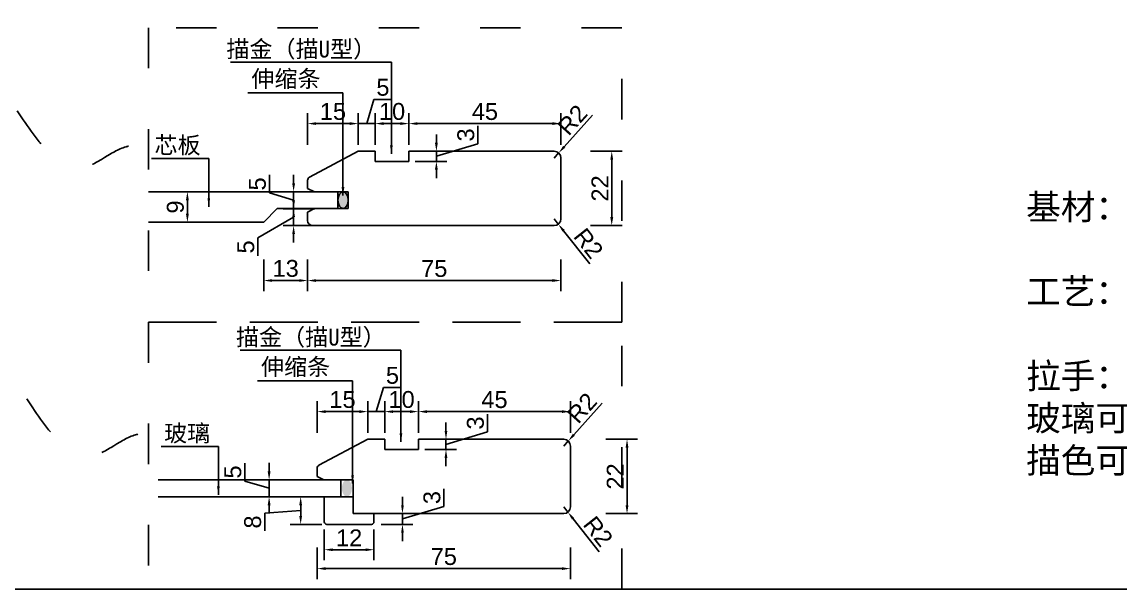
# Model space of a CAD drawing. Header units: inches. Extents: x 49347 to 63816, y 8487 to 15335.
# Drawn here: x 61491 to 62791, y 12227 to 12898 of the extents above; entities that cross this region are included whole.
import ezdxf

# ---------------------------------------------------------------- set-up
doc = ezdxf.new("R2010")
doc.units = ezdxf.units.IN
doc.header["$LTSCALE"] = 4
doc.linetypes.add('100', pattern=[30, 12, -18])
doc.layers.add('粗实线', color=7, linetype='Continuous')
doc.layers.add('细实线', color=251, linetype='Continuous')
doc.styles.get("Standard").update_dxf_attribs({"font": 'arial.ttf'})
doc.styles.add('ZB_宋体', font='SimSun.ttf')
doc.dimstyles.new('ZB16-1.0+4倍大样', dxfattribs={"dimscale": 10, "dimtxt": 2, "dimasz": 1, "dimexe": 1.25, "dimexo": 0.625, "dimgap": 0.4, "dimtad": 1, "dimdec": 1, "dimlfac": 0.25, "dimtxsty": 'Standard', "dimcen": 2.5, "dimclrd": 144, "dimclre": 144, "dimclrt": 4, "dimadec": 0, "dimazin": 0, "dimtfac": 1, "dimtdec": 1, "dimtmove": 1, "dimatfit": 3, "dimfxlon": 1, "dimarcsym": 0})
doc.dimstyles.new('客来福标注小', dxfattribs={"dimscale": 20, "dimtxt": 2, "dimasz": 0.5, "dimexe": 0.5, "dimexo": 0, "dimgap": 0.05, "dimtad": 1, "dimdec": 0, "dimzin": 0, "dimdsep": 46, "dimtxsty": 'Standard', "dimcen": 0, "dimclrd": 256, "dimclre": 256, "dimclrt": 256, "dimadec": 0, "dimazin": 0, "dimtfac": 1, "dimtdec": 0, "dimtofl": 0, "dimtmove": 1, "dimatfit": 3, "dimfxl": 2.2, "dimfxlon": 1, "dimtolj": 1, "dimtzin": 0, "dimarcsym": 0})

# ---------------------------------------------------------------- blocks, each defined once
blk = doc.blocks.new('*D236')
at = {"color": 144, "lineweight": -2, "transparency": 16777216}
for p, q in [((61711.5, 12696.8), (61674, 12696.8)), ((61686.5, 12670.8), (61686.5, 12686.8)), ((61711.5, 12660.8), (61674, 12660.8))]:
    blk.add_line(p, q, dxfattribs=at)
at = {"color": 144, "transparency": 16777216}
for points in [[(61684.8, 12686.8), (61688.2, 12686.8), (61686.5, 12696.8)], [(61684.8, 12670.8), (61688.2, 12670.8), (61686.5, 12660.8)]]:
    blk.add_solid(points, dxfattribs=at)
at = {"layer": 'Defpoints', "color": 0, "transparency": 16777216}
for p in [(61686.5, 12696.8), (61759.9, 12696.8), (61759.9, 12660.8)]:
    blk.add_point(p, dxfattribs=at)
at = {"color": 4, "transparency": 16777216, "insert": (61672.3, 12678.8), "char_height": 20, "attachment_point": 5, "rotation": 90}
blk.add_mtext('9', dxfattribs=at)
blk = doc.blocks.new('*D237')
at = {"color": 144, "lineweight": -2, "transparency": 16777216}
for p, q in [((61828.9, 12616.7), (61828.9, 12579.2)), ((62128.9, 12616.7), (62128.9, 12579.2)), ((61838.9, 12591.7), (62118.9, 12591.7))]:
    blk.add_line(p, q, dxfattribs=at)
at = {"color": 144, "transparency": 16777216}
for points in [[(61838.9, 12593.4), (61838.9, 12590.1), (61828.9, 12591.7)], [(62118.9, 12593.4), (62118.9, 12590.1), (62128.9, 12591.7)]]:
    blk.add_solid(points, dxfattribs=at)
at = {"layer": 'Defpoints', "color": 0, "transparency": 16777216}
for p in [(61828.9, 12710.4), (62128.9, 12710.4), (62128.9, 12591.7)]:
    blk.add_point(p, dxfattribs=at)
at = {"color": 4, "transparency": 16777216, "insert": (61978.9, 12605.9), "char_height": 20, "attachment_point": 5}
blk.add_mtext('75', dxfattribs=at)
blk = doc.blocks.new('*D238')
at = {"color": 144, "lineweight": -2, "transparency": 16777216}
for p, q in [((62164.1, 12744.8), (62201.6, 12744.8)), ((62189.1, 12666.8), (62189.1, 12734.8)), ((62164.1, 12656.8), (62201.6, 12656.8))]:
    blk.add_line(p, q, dxfattribs=at)
at = {"color": 144, "transparency": 16777216}
for points in [[(62187.4, 12734.8), (62190.8, 12734.8), (62189.1, 12744.8)], [(62187.4, 12666.8), (62190.8, 12666.8), (62189.1, 12656.8)]]:
    blk.add_solid(points, dxfattribs=at)
at = {"layer": 'Defpoints', "color": 0, "transparency": 16777216}
for p in [(62068.1, 12744.8), (62189.1, 12744.8), (62068.1, 12656.8)]:
    blk.add_point(p, dxfattribs=at)
at = {"color": 4, "transparency": 16777216, "insert": (62175.1, 12700.8), "char_height": 20, "attachment_point": 5, "rotation": 90}
blk.add_mtext('22', dxfattribs=at)
blk = doc.blocks.new('*D239')
at = {"color": 144, "lineweight": -2, "transparency": 16777216}
for p, q in [((61776.9, 12616.7), (61776.9, 12579.2)), ((61828.9, 12616.7), (61828.9, 12579.2)), ((61786.9, 12591.7), (61818.9, 12591.7))]:
    blk.add_line(p, q, dxfattribs=at)
at = {"color": 144, "transparency": 16777216}
for points in [[(61786.9, 12593.4), (61786.9, 12590.1), (61776.9, 12591.7)], [(61818.9, 12593.4), (61818.9, 12590.1), (61828.9, 12591.7)]]:
    blk.add_solid(points, dxfattribs=at)
at = {"layer": 'Defpoints', "color": 0, "transparency": 16777216}
for p in [(61828.9, 12667.8), (61776.9, 12660.8), (61828.9, 12591.7)]:
    blk.add_point(p, dxfattribs=at)
at = {"color": 4, "transparency": 16777216, "insert": (61802.9, 12606), "char_height": 20, "attachment_point": 5}
blk.add_mtext('13', dxfattribs=at)
blk = doc.blocks.new('*D240')
at = {"color": 144, "lineweight": -2, "transparency": 16777216}
for p, q in [((61828.9, 12752.5), (61828.9, 12790)), ((61888.9, 12752.5), (61888.9, 12790)), ((61838.9, 12777.5), (61878.9, 12777.5))]:
    blk.add_line(p, q, dxfattribs=at)
at = {"color": 144, "transparency": 16777216}
for points in [[(61838.9, 12779.2), (61838.9, 12775.9), (61828.9, 12777.5)], [(61878.9, 12779.2), (61878.9, 12775.9), (61888.9, 12777.5)]]:
    blk.add_solid(points, dxfattribs=at)
at = {"layer": 'Defpoints', "color": 0, "transparency": 16777216}
for p in [(61888.9, 12777.5), (61888.9, 12726.1), (61828.9, 12686.9)]:
    blk.add_point(p, dxfattribs=at)
at = {"color": 4, "transparency": 16777216, "insert": (61858.9, 12791.8), "char_height": 20, "attachment_point": 5}
blk.add_mtext('15', dxfattribs=at)
blk = doc.blocks.new('*D241')
at = {"color": 144, "lineweight": -2, "transparency": 16777216}
for p, q in [((61908.9, 12752.5), (61908.9, 12790)), ((61948.9, 12752.5), (61948.9, 12790)), ((61918.9, 12777.5), (61938.9, 12777.5))]:
    blk.add_line(p, q, dxfattribs=at)
at = {"color": 144, "transparency": 16777216}
for points in [[(61918.9, 12779.2), (61918.9, 12775.9), (61908.9, 12777.5)], [(61938.9, 12779.2), (61938.9, 12775.9), (61948.9, 12777.5)]]:
    blk.add_solid(points, dxfattribs=at)
at = {"layer": 'Defpoints', "color": 0, "transparency": 16777216}
for p in [(61948.9, 12777.5), (61908.9, 12744.8), (61948.9, 12744.8)]:
    blk.add_point(p, dxfattribs=at)
at = {"color": 4, "transparency": 16777216, "insert": (61928.9, 12791.8), "char_height": 20, "attachment_point": 5}
blk.add_mtext('10', dxfattribs=at)
blk = doc.blocks.new('*D242')
at = {"color": 144, "lineweight": -2, "transparency": 16777216}
for p, q in [((61948.9, 12752.5), (61948.9, 12790)), ((62128.9, 12752.5), (62128.9, 12790)), ((61958.9, 12777.5), (62118.9, 12777.5))]:
    blk.add_line(p, q, dxfattribs=at)
at = {"color": 144, "transparency": 16777216}
for points in [[(61958.9, 12779.2), (61958.9, 12775.9), (61948.9, 12777.5)], [(62118.9, 12779.2), (62118.9, 12775.9), (62128.9, 12777.5)]]:
    blk.add_solid(points, dxfattribs=at)
at = {"layer": 'Defpoints', "color": 0, "transparency": 16777216}
for p in [(62128.9, 12777.5), (61948.9, 12738.8), (62128.9, 12710.4)]:
    blk.add_point(p, dxfattribs=at)
at = {"color": 4, "transparency": 16777216, "insert": (62038.9, 12791.7), "char_height": 20, "attachment_point": 5}
blk.add_mtext('45', dxfattribs=at)
blk = doc.blocks.new('*D243')
at = {"color": 144, "lineweight": -2, "transparency": 16777216}
for p, q in [((61898.9, 12777.5), (61907.5, 12806.2)), ((61907.5, 12806.2), (61928.7, 12806.2)), ((61888.9, 12752.5), (61888.9, 12790)), ((61908.9, 12752.5), (61908.9, 12790)), ((61878.9, 12777.5), (61868.9, 12777.5)), ((61908.9, 12777.5), (61888.9, 12777.5)), ((61908.9, 12777.5), (61888.9, 12777.5)), ((61918.9, 12777.5), (61928.9, 12777.5))]:
    blk.add_line(p, q, dxfattribs=at)
at = {"color": 144, "transparency": 16777216}
for points in [[(61878.9, 12779.2), (61878.9, 12775.9), (61888.9, 12777.5)], [(61918.9, 12779.2), (61918.9, 12775.9), (61908.9, 12777.5)]]:
    blk.add_solid(points, dxfattribs=at)
at = {"layer": 'Defpoints', "color": 0, "transparency": 16777216}
for p in [(61888.9, 12777.5), (61888.9, 12744.8), (61908.9, 12744.8)]:
    blk.add_point(p, dxfattribs=at)
at = {"color": 4, "transparency": 16777216, "insert": (61918.1, 12820.4), "char_height": 20, "attachment_point": 5}
blk.add_mtext('5', dxfattribs=at)
blk = doc.blocks.new('*D244')
at = {"color": 144, "lineweight": -2, "transparency": 16777216}
for p, q in [((62030.6, 12753.6), (62030.6, 12774.7)), ((61981.4, 12754.8), (61981.4, 12764.8)), ((61981.4, 12738.8), (62030.6, 12753.6)), ((61956.4, 12744.8), (61993.9, 12744.8)), ((61956.4, 12732.8), (61993.9, 12732.8)), ((61981.4, 12744.8), (61981.4, 12732.8)), ((61981.4, 12744.8), (61981.4, 12732.8)), ((61981.4, 12722.8), (61981.4, 12712.8))]:
    blk.add_line(p, q, dxfattribs=at)
at = {"color": 144, "transparency": 16777216}
for points in [[(61979.7, 12754.8), (61983.1, 12754.8), (61981.4, 12744.8)], [(61979.7, 12722.8), (61983.1, 12722.8), (61981.4, 12732.8)]]:
    blk.add_solid(points, dxfattribs=at)
at = {"layer": 'Defpoints', "color": 0, "transparency": 16777216}
for p in [(61948.9, 12744.8), (61948.9, 12732.8), (61981.4, 12732.8)]:
    blk.add_point(p, dxfattribs=at)
at = {"color": 4, "transparency": 16777216, "insert": (62016.3, 12764.1), "char_height": 20, "attachment_point": 5, "rotation": 90}
blk.add_mtext('3', dxfattribs=at)
blk = doc.blocks.new('*D245')
at = {"color": 144, "lineweight": -2, "transparency": 16777216}
for p, q in [((61783.7, 12695.4), (61783.7, 12716.7)), ((61812.3, 12706.8), (61812.3, 12716.8)), ((61812.3, 12686.8), (61783.7, 12695.4)), ((61837.3, 12696.8), (61799.8, 12696.8)), ((61812.3, 12676.8), (61812.3, 12696.8)), ((61812.3, 12676.8), (61812.3, 12696.8)), ((61837.3, 12676.8), (61799.8, 12676.8)), ((61812.3, 12666.8), (61812.3, 12656.8))]:
    blk.add_line(p, q, dxfattribs=at)
at = {"color": 144, "transparency": 16777216}
for points in [[(61810.7, 12706.8), (61814, 12706.8), (61812.3, 12696.8)], [(61810.7, 12666.8), (61814, 12666.8), (61812.3, 12676.8)]]:
    blk.add_solid(points, dxfattribs=at)
at = {"layer": 'Defpoints', "color": 0, "transparency": 16777216}
for p in [(61812.3, 12696.8), (61848.7, 12696.8), (61848.7, 12676.8)]:
    blk.add_point(p, dxfattribs=at)
at = {"color": 4, "transparency": 16777216, "insert": (61769.5, 12706.1), "char_height": 20, "attachment_point": 5, "rotation": 90}
blk.add_mtext('5', dxfattribs=at)
blk = doc.blocks.new('*D246')
at = {"color": 144, "lineweight": -2, "transparency": 16777216}
for p, q in [((61812.3, 12686.8), (61812.3, 12696.8)), ((61837.3, 12676.8), (61799.8, 12676.8)), ((61812.3, 12676.8), (61812.3, 12656.8)), ((61812.3, 12676.8), (61812.3, 12656.8)), ((61812.3, 12666.8), (61769.8, 12642.2)), ((61837.3, 12656.8), (61799.8, 12656.8)), ((61769.8, 12642.2), (61769.8, 12620.9)), ((61812.3, 12646.8), (61812.3, 12636.8))]:
    blk.add_line(p, q, dxfattribs=at)
at = {"color": 144, "transparency": 16777216}
for points in [[(61810.7, 12686.8), (61814, 12686.8), (61812.3, 12676.8)], [(61810.7, 12646.8), (61814, 12646.8), (61812.3, 12656.8)]]:
    blk.add_solid(points, dxfattribs=at)
at = {"layer": 'Defpoints', "color": 0, "transparency": 16777216}
for p in [(61848.7, 12676.8), (61812.3, 12656.8), (61848.7, 12656.8)]:
    blk.add_point(p, dxfattribs=at)
at = {"color": 4, "transparency": 16777216, "insert": (61755.7, 12631.5), "char_height": 20, "attachment_point": 5, "rotation": 90}
blk.add_mtext('5', dxfattribs=at)
blk = doc.blocks.new('*D247')
at = {"color": 144, "lineweight": -2, "transparency": 16777216}
for p, q in [((62166.4, 12787.4), (62132.9, 12750.2)), ((62120.9, 12736.8), (62126.2, 12742.8))]:
    blk.add_line(p, q, dxfattribs=at)
at = {"color": 144, "transparency": 16777216}
blk.add_solid([(62131.7, 12751.3), (62134.1, 12749.1), (62126.2, 12742.8)], dxfattribs=at)
at = {"layer": 'Defpoints', "color": 0, "transparency": 16777216}
for p in [(62120.9, 12736.8), (62126.2, 12742.8)]:
    blk.add_point(p, dxfattribs=at)
at = {"color": 4, "transparency": 16777216, "insert": (62142.5, 12781.9), "char_height": 20, "attachment_point": 5, "rotation": 48.0417}
blk.add_mtext('R2', dxfattribs=at)
blk = doc.blocks.new('*D248')
at = {"color": 144, "lineweight": -2, "transparency": 16777216}
for p, q in [((62120.9, 12664.8), (62125.8, 12658.5)), ((62163, 12611.4), (62132, 12650.7))]:
    blk.add_line(p, q, dxfattribs=at)
at = {"color": 144, "transparency": 16777216}
blk.add_solid([(62133.3, 12651.7), (62130.7, 12649.7), (62125.8, 12658.5)], dxfattribs=at)
at = {"layer": 'Defpoints', "color": 0, "transparency": 16777216}
for p in [(62120.9, 12664.8), (62125.8, 12658.5)]:
    blk.add_point(p, dxfattribs=at)
at = {"color": 4, "transparency": 16777216, "insert": (62161.6, 12635.8), "char_height": 20, "attachment_point": 5, "rotation": 308.2195}
blk.add_mtext('R2', dxfattribs=at)
blk = doc.blocks.new('*D254')
at = {"color": 144, "lineweight": -2, "transparency": 16777216}
for p, q in [((61840.2, 12275.7), (61840.2, 12238.2)), ((62140.2, 12275.7), (62140.2, 12238.2)), ((61850.2, 12250.7), (62130.2, 12250.7))]:
    blk.add_line(p, q, dxfattribs=at)
at = {"color": 144, "transparency": 16777216}
for points in [[(61850.2, 12252.4), (61850.2, 12249.1), (61840.2, 12250.7)], [(62130.2, 12252.4), (62130.2, 12249.1), (62140.2, 12250.7)]]:
    blk.add_solid(points, dxfattribs=at)
at = {"layer": 'Defpoints', "color": 0, "transparency": 16777216}
for p in [(61840.2, 12369.4), (62140.2, 12369.4), (62140.2, 12250.7)]:
    blk.add_point(p, dxfattribs=at)
at = {"color": 4, "transparency": 16777216, "insert": (61990.2, 12264.9), "char_height": 20, "attachment_point": 5}
blk.add_mtext('75', dxfattribs=at)
blk = doc.blocks.new('*D255')
at = {"color": 144, "lineweight": -2, "transparency": 16777216}
for p, q in [((62182.2, 12403.8), (62219.7, 12403.8)), ((62207.2, 12325.8), (62207.2, 12393.8)), ((62182.2, 12315.8), (62219.7, 12315.8))]:
    blk.add_line(p, q, dxfattribs=at)
at = {"color": 144, "transparency": 16777216}
for points in [[(62205.5, 12393.8), (62208.9, 12393.8), (62207.2, 12403.8)], [(62205.5, 12325.8), (62208.9, 12325.8), (62207.2, 12315.8)]]:
    blk.add_solid(points, dxfattribs=at)
at = {"layer": 'Defpoints', "color": 0, "transparency": 16777216}
for p in [(62086.1, 12403.8), (62207.2, 12403.8), (62086.1, 12315.8)]:
    blk.add_point(p, dxfattribs=at)
at = {"color": 4, "transparency": 16777216, "insert": (62193.2, 12359.8), "char_height": 20, "attachment_point": 5, "rotation": 90}
blk.add_mtext('22', dxfattribs=at)
blk = doc.blocks.new('*D256')
at = {"color": 144, "lineweight": -2, "transparency": 16777216}
for p, q in [((61840.2, 12411.6), (61840.2, 12449.1)), ((61900.2, 12411.6), (61900.2, 12449.1)), ((61850.2, 12436.6), (61890.2, 12436.6))]:
    blk.add_line(p, q, dxfattribs=at)
at = {"color": 144, "transparency": 16777216}
for points in [[(61850.2, 12438.2), (61850.2, 12434.9), (61840.2, 12436.6)], [(61890.2, 12438.2), (61890.2, 12434.9), (61900.2, 12436.6)]]:
    blk.add_solid(points, dxfattribs=at)
at = {"layer": 'Defpoints', "color": 0, "transparency": 16777216}
for p in [(61900.2, 12436.6), (61900.2, 12385.1), (61840.2, 12345.9)]:
    blk.add_point(p, dxfattribs=at)
at = {"color": 4, "transparency": 16777216, "insert": (61870.2, 12450.8), "char_height": 20, "attachment_point": 5}
blk.add_mtext('15', dxfattribs=at)
blk = doc.blocks.new('*D257')
at = {"color": 144, "lineweight": -2, "transparency": 16777216}
for p, q in [((61920.2, 12411.6), (61920.2, 12449.1)), ((61960.2, 12411.6), (61960.2, 12449.1)), ((61930.2, 12436.6), (61950.2, 12436.6))]:
    blk.add_line(p, q, dxfattribs=at)
at = {"color": 144, "transparency": 16777216}
for points in [[(61930.2, 12438.2), (61930.2, 12434.9), (61920.2, 12436.6)], [(61950.2, 12438.2), (61950.2, 12434.9), (61960.2, 12436.6)]]:
    blk.add_solid(points, dxfattribs=at)
at = {"layer": 'Defpoints', "color": 0, "transparency": 16777216}
for p in [(61960.2, 12436.6), (61920.2, 12403.8), (61960.2, 12403.8)]:
    blk.add_point(p, dxfattribs=at)
at = {"color": 4, "transparency": 16777216, "insert": (61940.2, 12450.8), "char_height": 20, "attachment_point": 5}
blk.add_mtext('10', dxfattribs=at)
blk = doc.blocks.new('*D258')
at = {"color": 144, "lineweight": -2, "transparency": 16777216}
for p, q in [((61960.2, 12411.6), (61960.2, 12449.1)), ((62140.2, 12411.6), (62140.2, 12449.1)), ((61970.2, 12436.6), (62130.2, 12436.6))]:
    blk.add_line(p, q, dxfattribs=at)
at = {"color": 144, "transparency": 16777216}
for points in [[(61970.2, 12438.2), (61970.2, 12434.9), (61960.2, 12436.6)], [(62130.2, 12438.2), (62130.2, 12434.9), (62140.2, 12436.6)]]:
    blk.add_solid(points, dxfattribs=at)
at = {"layer": 'Defpoints', "color": 0, "transparency": 16777216}
for p in [(62140.2, 12436.6), (61960.2, 12397.8), (62140.2, 12369.4)]:
    blk.add_point(p, dxfattribs=at)
at = {"color": 4, "transparency": 16777216, "insert": (62050.2, 12450.7), "char_height": 20, "attachment_point": 5}
blk.add_mtext('45', dxfattribs=at)
blk = doc.blocks.new('*D259')
at = {"color": 144, "lineweight": -2, "transparency": 16777216}
for p, q in [((61910.2, 12436.6), (61918.8, 12465.2)), ((61918.8, 12465.2), (61940.1, 12465.2)), ((61900.2, 12411.6), (61900.2, 12449.1)), ((61920.2, 12411.6), (61920.2, 12449.1)), ((61890.2, 12436.6), (61880.2, 12436.6)), ((61920.2, 12436.6), (61900.2, 12436.6)), ((61920.2, 12436.6), (61900.2, 12436.6)), ((61930.2, 12436.6), (61940.2, 12436.6))]:
    blk.add_line(p, q, dxfattribs=at)
at = {"color": 144, "transparency": 16777216}
for points in [[(61890.2, 12438.2), (61890.2, 12434.9), (61900.2, 12436.6)], [(61930.2, 12438.2), (61930.2, 12434.9), (61920.2, 12436.6)]]:
    blk.add_solid(points, dxfattribs=at)
at = {"layer": 'Defpoints', "color": 0, "transparency": 16777216}
for p in [(61900.2, 12436.6), (61900.2, 12403.8), (61920.2, 12403.8)]:
    blk.add_point(p, dxfattribs=at)
at = {"color": 4, "transparency": 16777216, "insert": (61929.4, 12479.4), "char_height": 20, "attachment_point": 5}
blk.add_mtext('5', dxfattribs=at)
blk = doc.blocks.new('*D260')
at = {"color": 144, "lineweight": -2, "transparency": 16777216}
for p, q in [((62041.9, 12412.6), (62041.9, 12433.7)), ((61992.8, 12413.8), (61992.8, 12423.8)), ((61992.8, 12397.8), (62041.9, 12412.6)), ((61967.8, 12403.8), (62005.3, 12403.8)), ((61992.8, 12403.8), (61992.8, 12391.8)), ((61992.8, 12403.8), (61992.8, 12391.8)), ((61967.8, 12391.8), (62005.3, 12391.8)), ((61992.8, 12381.8), (61992.8, 12371.8))]:
    blk.add_line(p, q, dxfattribs=at)
at = {"color": 144, "transparency": 16777216}
for points in [[(61991.1, 12413.8), (61994.4, 12413.8), (61992.8, 12403.8)], [(61991.1, 12381.8), (61994.4, 12381.8), (61992.8, 12391.8)]]:
    blk.add_solid(points, dxfattribs=at)
at = {"layer": 'Defpoints', "color": 0, "transparency": 16777216}
for p in [(61960.2, 12403.8), (61960.2, 12391.8), (61992.8, 12391.8)]:
    blk.add_point(p, dxfattribs=at)
at = {"color": 4, "transparency": 16777216, "insert": (62027.7, 12423.1), "char_height": 20, "attachment_point": 5, "rotation": 90}
blk.add_mtext('3', dxfattribs=at)
blk = doc.blocks.new('*D261')
at = {"color": 144, "lineweight": -2, "transparency": 16777216}
for p, q in [((61754.6, 12354.4), (61754.6, 12375.7)), ((61783.3, 12365.8), (61783.3, 12375.8)), ((61808.3, 12355.8), (61770.8, 12355.8)), ((61783.3, 12335.8), (61783.3, 12355.8)), ((61783.3, 12335.8), (61783.3, 12355.8)), ((61783.3, 12345.8), (61754.6, 12354.4)), ((61808.3, 12335.8), (61770.8, 12335.8)), ((61783.3, 12325.8), (61783.3, 12315.8))]:
    blk.add_line(p, q, dxfattribs=at)
at = {"color": 144, "transparency": 16777216}
for points in [[(61781.6, 12365.8), (61785, 12365.8), (61783.3, 12355.8)], [(61781.6, 12325.8), (61785, 12325.8), (61783.3, 12335.8)]]:
    blk.add_solid(points, dxfattribs=at)
at = {"layer": 'Defpoints', "color": 0, "transparency": 16777216}
for p in [(61783.3, 12355.8), (61819.7, 12355.8), (61819.7, 12335.8)]:
    blk.add_point(p, dxfattribs=at)
at = {"color": 4, "transparency": 16777216, "insert": (61740.4, 12365.1), "char_height": 20, "attachment_point": 5, "rotation": 90}
blk.add_mtext('5', dxfattribs=at)
blk = doc.blocks.new('*D262')
at = {"color": 144, "lineweight": -2, "transparency": 16777216}
for p, q in [((61845.7, 12335.8), (61808.2, 12335.8)), ((61820.7, 12319.5), (61778.2, 12316.5)), ((61778.2, 12316.5), (61778.2, 12295.3)), ((61820.7, 12325.8), (61820.7, 12313.1)), ((61845.7, 12303.1), (61808.2, 12303.1))]:
    blk.add_line(p, q, dxfattribs=at)
at = {"color": 144, "transparency": 16777216}
for points in [[(61819, 12325.8), (61822.3, 12325.8), (61820.7, 12335.8)], [(61819, 12313.1), (61822.3, 12313.1), (61820.7, 12303.1)]]:
    blk.add_solid(points, dxfattribs=at)
at = {"layer": 'Defpoints', "color": 0, "transparency": 16777216}
for p in [(61857, 12335.8), (61820.7, 12303.1), (61891.8, 12303.1)]:
    blk.add_point(p, dxfattribs=at)
at = {"color": 4, "transparency": 16777216, "insert": (61763.9, 12305.9), "char_height": 20, "attachment_point": 5, "rotation": 90}
blk.add_mtext('8', dxfattribs=at)
blk = doc.blocks.new('*D263')
at = {"color": 144, "lineweight": -2, "transparency": 16777216}
for p, q in [((62177.7, 12446.4), (62144.3, 12409.2)), ((62132.2, 12395.8), (62137.6, 12401.8))]:
    blk.add_line(p, q, dxfattribs=at)
at = {"color": 144, "transparency": 16777216}
blk.add_solid([(62143, 12410.3), (62145.5, 12408.1), (62137.6, 12401.8)], dxfattribs=at)
at = {"layer": 'Defpoints', "color": 0, "transparency": 16777216}
for p in [(62132.2, 12395.8), (62137.6, 12401.8)]:
    blk.add_point(p, dxfattribs=at)
at = {"color": 4, "transparency": 16777216, "insert": (62153.9, 12440.9), "char_height": 20, "attachment_point": 5, "rotation": 48.0417}
blk.add_mtext('R2', dxfattribs=at)
blk = doc.blocks.new('*D264')
at = {"color": 144, "lineweight": -2, "transparency": 16777216}
for p, q in [((62132.2, 12323.8), (62137.2, 12317.6)), ((62174.3, 12270.4), (62143.4, 12309.7))]:
    blk.add_line(p, q, dxfattribs=at)
at = {"color": 144, "transparency": 16777216}
blk.add_solid([(62144.7, 12310.7), (62142, 12308.7), (62137.2, 12317.6)], dxfattribs=at)
at = {"layer": 'Defpoints', "color": 0, "transparency": 16777216}
for p in [(62132.2, 12323.8), (62137.2, 12317.6)]:
    blk.add_point(p, dxfattribs=at)
at = {"color": 4, "transparency": 16777216, "insert": (62173, 12294.8), "char_height": 20, "attachment_point": 5, "rotation": 308.2195}
blk.add_mtext('R2', dxfattribs=at)
blk = doc.blocks.new('*D267')
at = {"color": 144, "lineweight": -2, "transparency": 16777216}
for p, q in [((61848.7, 12297.1), (61848.7, 12260.6)), ((61907.5, 12297.1), (61907.5, 12260.6)), ((61858.7, 12273.1), (61897.5, 12273.1))]:
    blk.add_line(p, q, dxfattribs=at)
at = {"color": 144, "transparency": 16777216}
for points in [[(61858.7, 12274.7), (61858.7, 12271.4), (61848.7, 12273.1)], [(61897.5, 12274.7), (61897.5, 12271.4), (61907.5, 12273.1)]]:
    blk.add_solid(points, dxfattribs=at)
at = {"layer": 'Defpoints', "color": 0, "transparency": 16777216}
for p in [(61848.7, 12303.4), (61907.5, 12303.4), (61907.5, 12273.1)]:
    blk.add_point(p, dxfattribs=at)
at = {"color": 4, "transparency": 16777216, "insert": (61878.1, 12287.1), "char_height": 20, "attachment_point": 5}
blk.add_mtext('12', dxfattribs=at)
blk = doc.blocks.new('*D268')
at = {"color": 144, "lineweight": -2, "transparency": 16777216}
for p, q in [((61990.4, 12324.2), (61990.4, 12345.3)), ((61941.2, 12325.8), (61941.2, 12335.8)), ((61916.2, 12315.8), (61953.7, 12315.8)), ((61941.2, 12309.5), (61990.4, 12324.2)), ((61941.2, 12303.1), (61941.2, 12315.8)), ((61941.2, 12303.1), (61941.2, 12315.8)), ((61916.2, 12303.1), (61953.7, 12303.1)), ((61941.2, 12293.1), (61941.2, 12283.1))]:
    blk.add_line(p, q, dxfattribs=at)
at = {"color": 144, "transparency": 16777216}
for points in [[(61939.6, 12325.8), (61942.9, 12325.8), (61941.2, 12315.8)], [(61939.6, 12293.1), (61942.9, 12293.1), (61941.2, 12303.1)]]:
    blk.add_solid(points, dxfattribs=at)
at = {"layer": 'Defpoints', "color": 0, "transparency": 16777216}
for p in [(61900.3, 12315.8), (61941.2, 12315.8), (61900.3, 12303.1)]:
    blk.add_point(p, dxfattribs=at)
at = {"color": 4, "transparency": 16777216, "insert": (61976.2, 12334.8), "char_height": 20, "attachment_point": 5, "rotation": 90}
blk.add_mtext('3', dxfattribs=at)

msp = doc.modelspace()

# ---------------------------------------------------------------- hatches: boundary and pattern name
at = {"layer": '细实线'}
h = msp.add_hatch(color=256, dxfattribs=at)
edge = h.paths.add_edge_path()
edge.add_ellipse((61870.87, 12686.83), major_axis=(0, 10), ratio=0.6, start_angle=180, end_angle=270)
edge.add_ellipse((61870.87, 12686.83), major_axis=(0, 10), ratio=0.6, start_angle=270, end_angle=360)
edge.add_ellipse((61870.87, 12686.83), major_axis=(0, 10), ratio=0.6, start_angle=0, end_angle=180)
h = msp.add_hatch(color=256, dxfattribs=at)
edge = h.paths.add_edge_path()
edge.add_ellipse((61875.45, 12345.85), major_axis=(0, 10), ratio=0.6, start_angle=180, end_angle=270)
edge.add_ellipse((61875.45, 12345.85), major_axis=(0, 10), ratio=0.6, start_angle=270, end_angle=360)
edge.add_ellipse((61875.45, 12345.85), major_axis=(0, 10), ratio=0.6, start_angle=0, end_angle=180)

# ---------------------------------------------------------------- linework, layer by layer
for p, q in [((61792.87, 12676.83, 0), (61776.87, 12660.83, 0)), ((60799.11, 12226.55, 0), (63816.2, 12226.55, 0))]:
    msp.add_line(p, q)
at = {"color": 0}
for p, q in [((61848.68, 12335.85, 0), (61848.68, 12306.1, 0)), ((61848.68, 12335.85, 0), (61882.72, 12335.85, 0)), ((61907.5, 12306.1, 0), (61907.5, 12315.85, 0)), ((61851.68, 12303.1, 0), (61904.5, 12303.1, 0))]:
    msp.add_line(p, q, dxfattribs=at)
at = {"color": 0, "elevation": 0}
msp.add_lwpolyline([(60799.11, 15115.24), (63816.2, 15115.24), (63816.2, 12226.55), (60799.11, 12226.55)], close=True, dxfattribs=at)
at = {"color": 251, "linetype": '100', "elevation": 0}
for points in [[(62201.11, 12891.06), (61640.57, 12891.06), (61640.57, 12542.36), (62201.11, 12542.36)], [(62201.11, 12542.36), (61640.57, 12542.36), (61640.57, 12226.55), (62201.11, 12226.55)]]:
    msp.add_lwpolyline(points, close=True, dxfattribs=at)
at = {"color": 0}
for centre, start, end in [((61851.68, 12306.1, 0), 180, 270), ((61904.5, 12306.1, 0), 270, 0)]:
    msp.add_arc(centre, 3, start, end, dxfattribs=at)
at = {"color": 251, "linetype": '100'}
for points in [[(61484.91, 12792.56, 0), (61509.86, 12755.47, 0), (61549.12, 12697.09, 0), (61608.68, 12756.77, 0), (61633.48, 12750, 0), (61640.57, 12746.33, 0)], [(61496.26, 12451.58, 0), (61521.21, 12414.49, 0), (61560.47, 12356.11, 0), (61620.03, 12415.78, 0), (61644.83, 12409.02, 0), (61651.92, 12405.34, 0)]]:
    msp.add_open_spline(points, degree=3, knots=[0, 0, 0, 0, 104.1239361, 163.86704, 188.2182737, 188.2182737, 188.2182737, 188.2182737], dxfattribs=at)
at = {"layer": '粗实线'}
for p, q in [((61830.99, 12713.96, 0), (61888.87, 12744.83, 0)), ((61888.87, 12744.83, 0), (61908.87, 12744.83, 0)), ((61948.87, 12744.83, 0), (62120.87, 12744.83, 0)), ((62128.87, 12736.83, 0), (62128.87, 12664.83, 0)), ((61828.87, 12700.83, 0), (61828.87, 12710.43, 0)), ((61864.87, 12696.83, 0), (61640.57, 12696.83, 0)), ((61828.87, 12700.83, 0), (61836.87, 12696.83, 0)), ((61876.87, 12696.83, 0), (61836.87, 12696.83, 0)), ((61864.87, 12676.83, 0), (61864.87, 12696.83, 0)), ((61876.87, 12676.83, 0), (61876.87, 12696.83, 0)), ((61792.87, 12676.83, 0), (61864.87, 12676.83, 0)), ((61828.87, 12672.83, 0), (61836.87, 12676.83, 0)), ((61828.87, 12662.83, 0), (61828.87, 12672.83, 0)), ((61876.87, 12676.83, 0), (61836.87, 12676.83, 0)), ((61776.87, 12660.83, 0), (61640.57, 12660.83, 0)), ((62120.87, 12656.83, 0), (61834.87, 12656.83, 0)), ((61842.34, 12372.98, 0), (61900.22, 12403.85, 0)), ((61900.22, 12403.85, 0), (61920.22, 12403.85, 0)), ((61960.22, 12403.85, 0), (62132.22, 12403.85, 0)), ((62140.22, 12395.85, 0), (62140.22, 12323.85, 0)), ((61840.22, 12359.85, 0), (61840.22, 12369.45, 0)), ((61840.22, 12359.85, 0), (61848.22, 12355.85, 0)), ((61882.72, 12355.85, 0), (61848.22, 12355.85, 0)), ((61868.18, 12335.85, 0), (61868.18, 12355.85, 0)), ((61882.72, 12315.85, 0), (61882.72, 12355.85, 0)), ((62132.22, 12315.85, 0), (61882.72, 12315.85, 0))]:
    msp.add_line(p, q, dxfattribs=at)
at = {"layer": '粗实线', "color": 1}
for p, q in [((61908.87, 12744.83, 0), (61908.87, 12732.83, 0)), ((61908.87, 12732.83, 0), (61948.87, 12732.83, 0)), ((61948.87, 12744.83, 0), (61948.87, 12732.83, 0)), ((61920.22, 12403.85, 0), (61920.22, 12391.85, 0)), ((61960.22, 12403.85, 0), (61960.22, 12391.85, 0)), ((61920.22, 12391.85, 0), (61960.22, 12391.85, 0))]:
    msp.add_line(p, q, dxfattribs=at)
at = {"layer": '粗实线', "color": 4}
for p, q in [((61868.18, 12355.85, 0), (61651.92, 12355.85, 0)), ((61651.92, 12335.85, 0), (61868.18, 12335.85, 0))]:
    msp.add_line(p, q, dxfattribs=at)
at = {"layer": '粗实线'}
for centre, radius, start, end in [((62120.87, 12736.83, 0), 8, 0, 90), ((61832.87, 12710.43, 0), 4, 118.07249, 180), ((61834.87, 12662.83, 0), 6, 180, 270), ((62120.87, 12664.83, 0), 8, 270, 0), ((62132.22, 12395.85, 0), 8, 0, 90), ((61844.22, 12369.45, 0), 4, 118.07249, 180), ((62132.22, 12323.85, 0), 8, 270, 0)]:
    msp.add_arc(centre, radius, start, end, dxfattribs=at)
at = {"layer": '细实线'}
msp.add_ellipse((61870.87, 12686.83, 0), major_axis=(0, 10), ratio=0.6, dxfattribs=at)

# ---------------------------------------------------------------- texts
at = {"color": 2, "char_height": 20, "attachment_point": 9, "style": 'ZB_宋体'}
for s, insert in [('{\\C256;描金（描U型）}', (61910.04, 12853.19, 0)), ('{\\C256;伸缩条}', (61844.24, 12818.48, 0)), ('{\\C256;芯板}', (61702.17, 12739.84, 0)), ('{\\C256;描金（描U型）}', (61921.39, 12512.2, 0)), ('{\\C256;伸缩条}', (61855.59, 12477.49, 0)), ('{\\C256;玻璃}', (61713.52, 12398.86, 0))]:
    msp.add_mtext(s, dxfattribs=dict(at, insert=insert))
at = {"lineweight": 25, "insert": (62679.98, 12693.91, 0), "char_height": 30, "width": 1314.3107, "attachment_point": 1, "style": 'ZB_宋体'}
msp.add_mtext('基材：1.南美樱桃\\P      2.边框：南美樱桃+门芯：多层板\\P工艺：边框、芯板铣型拼装，默认混油工艺，固定色\\P      加工尺寸：1601mm≤H≤2400mm/300mm≤W≤600mm；\\P拉手：明装拉手；\\P玻璃可选：钢化超白玻璃、钢化超白长虹玻璃\\P描色可选：描金', dxfattribs=at)

# ---------------------------------------------------------------- dimensions: what is measured, and where the dimension line sits
at = {"color": 2}
for base, p1, p2, picture, middle in [((61888.87, 12777.55, 0), (61908.87, 12744.83, 0), (61888.87, 12744.83, 0), '*D243', (61911.47, 12820.39, 0)), ((61948.87, 12777.55, 0), (61908.87, 12744.83, 0), (61948.87, 12744.83, 0), '*D241', (61928.87, 12791.76, 0)), ((62128.87, 12777.55, 0), (61948.87, 12738.83, 0), (62128.87, 12710.43, 0), '*D242', (62038.87, 12791.72, 0)), ((62128.87, 12591.73, 0), (61828.87, 12710.43, 0), (62128.87, 12710.43, 0), '*D237', (61978.87, 12605.9, 0)), ((61828.87, 12591.73, 0), (61776.87, 12660.83, 0), (61828.87, 12667.83, 0), '*D239', (61802.87, 12605.95, 0)), ((61900.22, 12436.56, 0), (61920.22, 12403.85, 0), (61900.22, 12403.85, 0), '*D259', (61922.82, 12479.41, 0)), ((61960.22, 12436.56, 0), (61920.22, 12403.85, 0), (61960.22, 12403.85, 0), '*D257', (61940.22, 12450.78, 0)), ((62140.22, 12436.56, 0), (61960.22, 12397.85, 0), (62140.22, 12369.45, 0), '*D258', (62050.22, 12450.74, 0)), ((62140.22, 12250.75, 0), (61840.22, 12369.45, 0), (62140.22, 12369.45, 0), '*D254', (61990.22, 12264.92, 0))]:
    dim = msp.add_linear_dim(base=base, p1=p1, p2=p2, dimstyle='ZB16-1.0+4倍大样', dxfattribs=at)
    dim.commit()
    dim.dimension.update_dxf_attribs({"geometry": picture, "text_midpoint": middle})
for base, p1, p2, picture, middle in [((61888.87, 12777.55, 0), (61828.87, 12686.87, 0), (61888.87, 12726.07, 0), '*D240', (61858.87, 12777.55, 0)), ((61900.22, 12436.56, 0), (61840.22, 12345.89, 0), (61900.22, 12385.09, 0), '*D256', (61870.22, 12436.56, 0))]:
    dim = msp.add_linear_dim(base=base, p1=p1, p2=p2, dimstyle='ZB16-1.0+4倍大样', dxfattribs=at)
    dim.commit()
    dim.dimension.update_dxf_attribs({"geometry": picture, "text_midpoint": middle, "dimtype": 128})
for center, mpoint, picture, middle in [((62120.87, 12736.83, 0), (62126.22, 12742.78, 0), '*D247', (62142.53, 12781.93, 0)), ((62120.87, 12664.83, 0), (62125.82, 12658.55, 0), '*D248', (62161.61, 12635.79, 0)), ((62132.22, 12395.85, 0), (62137.57, 12401.8, 0), '*D263', (62153.88, 12440.95, 0)), ((62132.22, 12323.85, 0), (62137.17, 12317.56, 0), '*D264', (62172.96, 12294.81, 0))]:
    dim = msp.add_radius_dim(center=center, mpoint=mpoint, dimstyle='ZB16-1.0+4倍大样', dxfattribs=at)
    dim.commit()
    dim.dimension.update_dxf_attribs({"geometry": picture, "text_midpoint": middle})
for base, p1, p2, picture, middle in [((61981.4, 12732.83, 0), (61948.87, 12744.83, 0), (61948.87, 12732.83, 0), '*D244', (62016.34, 12757.58, 0)), ((62189.1, 12744.83, 0), (62068.05, 12656.83, 0), (62068.05, 12744.83, 0), '*D238', (62175.06, 12700.83, 0)), ((61812.33, 12696.83, 0), (61848.72, 12676.83, 0), (61848.72, 12696.83, 0), '*D245', (61769.49, 12699.43, 0)), ((61992.75, 12391.85, 0), (61960.22, 12403.85, 0), (61960.22, 12391.85, 0), '*D260', (62027.69, 12416.59, 0)), ((62207.19, 12403.85, 0), (62086.14, 12315.85, 0), (62086.14, 12403.85, 0), '*D255', (62193.15, 12359.85, 0)), ((61783.28, 12355.85, 0), (61819.67, 12335.85, 0), (61819.67, 12355.85, 0), '*D261', (61740.44, 12358.45, 0))]:
    dim = msp.add_linear_dim(base=base, p1=p1, p2=p2, angle=90, dimstyle='ZB16-1.0+4倍大样', dxfattribs=at)
    dim.commit()
    dim.dimension.update_dxf_attribs({"geometry": picture, "text_midpoint": middle})
for base, p1, p2, text, picture, middle in [((61686.49, 12696.83, 0), (61759.88, 12660.83, 0), (61759.88, 12696.83, 0), '9', '*D236', (61672.27, 12678.83, 0)), ((61941.22, 12315.85, 0), (61900.25, 12303.1, 0), (61900.25, 12315.85, 0), '3', '*D268', (61976.16, 12328.22, 0))]:
    dim = msp.add_linear_dim(base=base, p1=p1, p2=p2, angle=90, text=text, dimstyle='ZB16-1.0+4倍大样', dxfattribs=at)
    dim.commit()
    dim.dimension.update_dxf_attribs({"geometry": picture, "text_midpoint": middle})
dim = msp.add_linear_dim(base=(61812.33, 12656.83, 0), p1=(61848.72, 12676.83, 0), p2=(61848.72, 12656.83, 0), angle=90, dimstyle='ZB16-1.0+4倍大样', dxfattribs=at)
dim.commit()
dim.dimension.update_dxf_attribs({"geometry": '*D246', "text_midpoint": (61769.83, 12638.17, 0), "dimtype": 128})
dim = msp.add_linear_dim(base=(61820.65, 12303.1, 0), p1=(61857.04, 12335.85, 0), p2=(61891.77, 12303.1, 0), angle=90, text='8', dimstyle='ZB16-1.0+4倍大样', dxfattribs=at)
dim.commit()
dim.dimension.update_dxf_attribs({"geometry": '*D262', "text_midpoint": (61778.15, 12312.47, 0), "dimtype": 128})
dim = msp.add_linear_dim(base=(61907.5, 12273.07, 0), p1=(61848.68, 12303.38, 0), p2=(61907.5, 12303.38, 0), text='12', dimstyle='ZB16-1.0+4倍大样', dxfattribs=at)
dim.commit()
dim.dimension.update_dxf_attribs({"geometry": '*D267', "text_midpoint": (61878.09, 12287.11, 0)})

# ---------------------------------------------------------------- leaders
at = {"color": 0}
for points in [[(61928.12, 12741.87, 0), (61928.12, 12850.32, 0), (61737.61, 12850.32, 0)], [(61870.78, 12692.31, 0), (61870.78, 12814.12, 0), (61758.1, 12814.12, 0)], [(61711.88, 12679.16, 0), (61711.88, 12736.16, 0), (61644.08, 12736.16, 0)], [(61939.47, 12400.89, 0), (61939.47, 12509.33, 0), (61748.96, 12509.33, 0)], [(61882.13, 12351.33, 0), (61882.13, 12473.13, 0), (61769.45, 12473.13, 0)], [(61723.23, 12338.18, 0), (61723.23, 12395.17, 0), (61655.43, 12395.17, 0)]]:
    msp.add_leader(points, dimstyle='客来福标注小', override={"dimgap": 0.05, "dimtad": 0}, dxfattribs=at)

doc.saveas('drawing.dxf')
